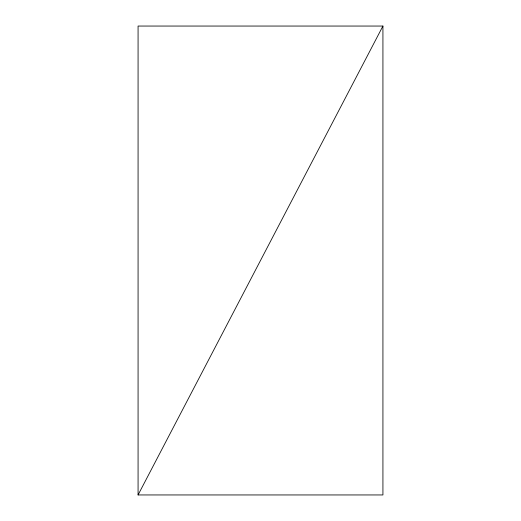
<?xml version="1.0" encoding="UTF-8"?>
<svg xmlns="http://www.w3.org/2000/svg" width="521" height="521" viewBox="0 0 521 521"><rect width="100%" height="100%" fill="white"/><g stroke="black" fill="none" stroke-linecap="round" stroke-linejoin="round"><path stroke-width="0.78" d="M138.072 494.95L382.928 26.05L138.072 26.05L138.072 494.95L382.928 494.95L382.928 26.05"/></g></svg>
